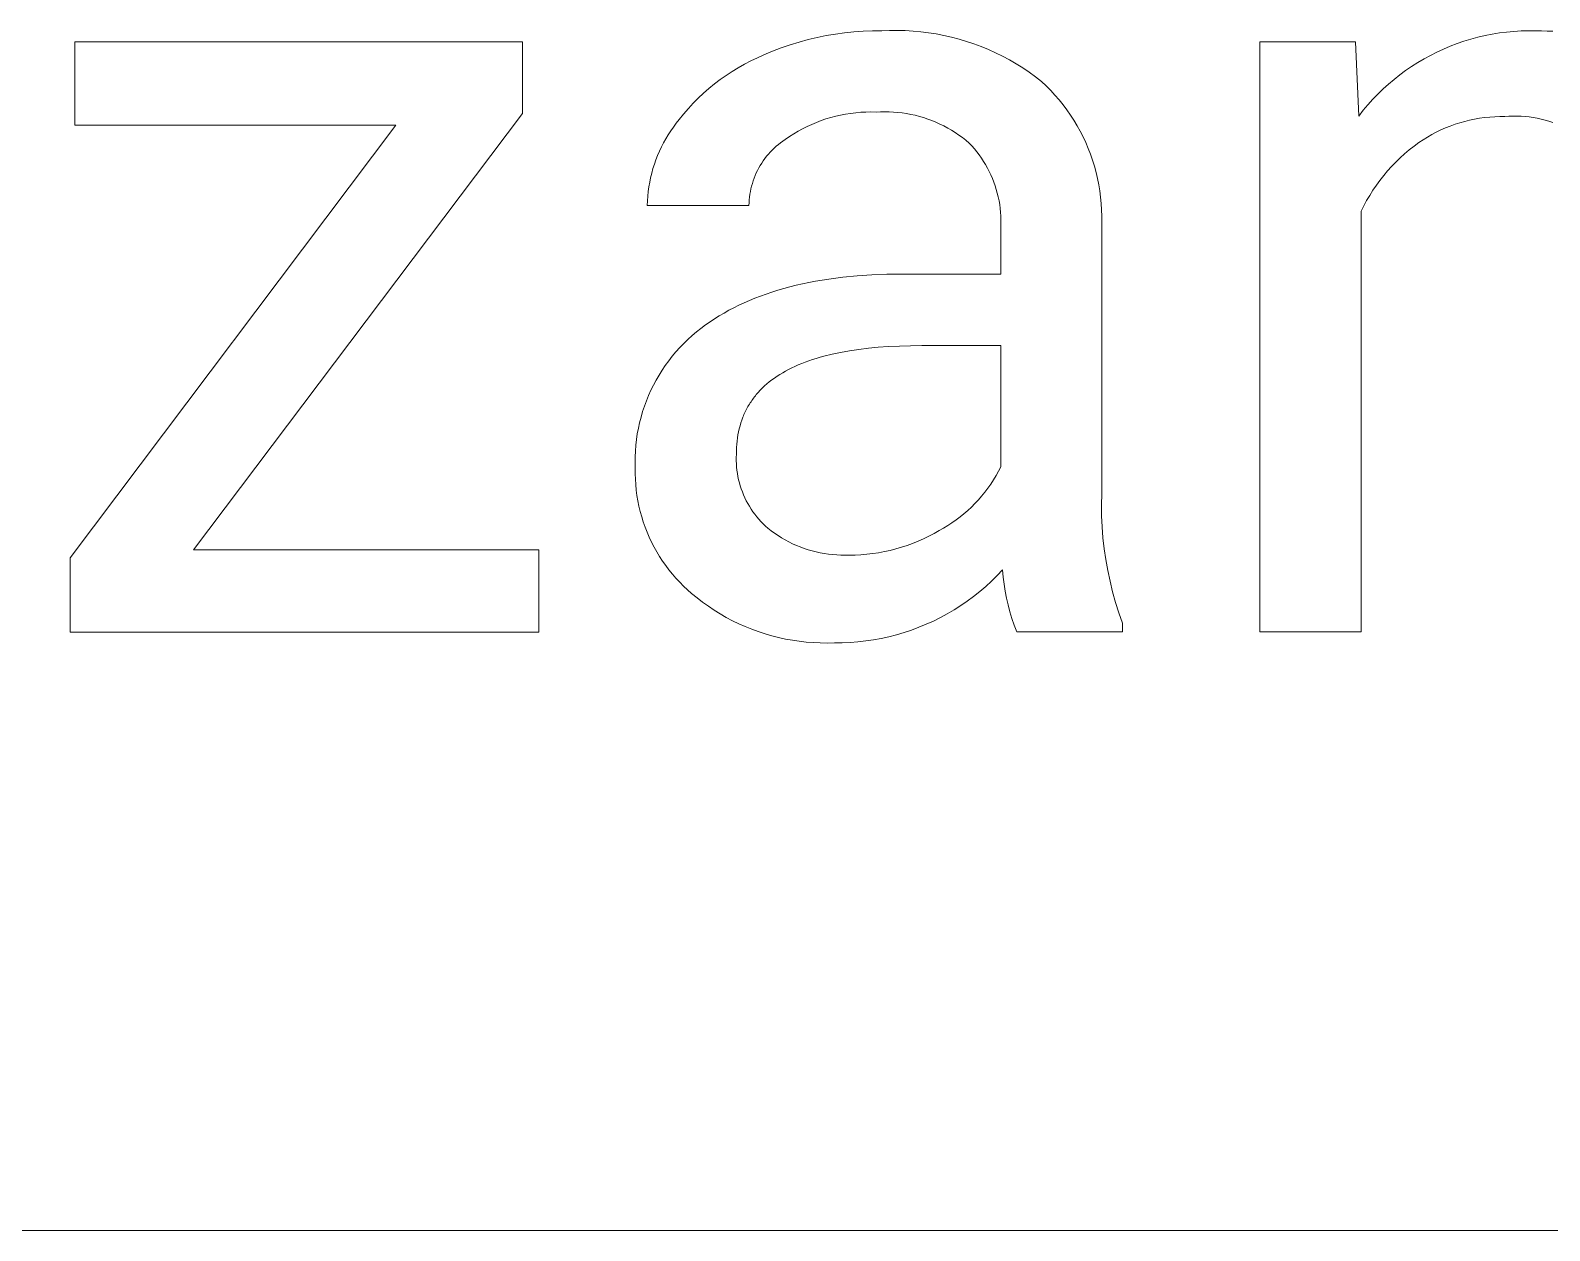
# Model space of a CAD drawing. Header units: millimetres. Extents: x -1283 to 2747, y -259 to 2557.
# Drawn here: x 1601.5 to 1674.5, y -33.4 to 24.3 of the extents above; entities that cross this region are included whole.
import ezdxf

# ---------------------------------------------------------------- set-up
doc = ezdxf.new("R2010")
doc.units = ezdxf.units.MM
doc.header["$MEASUREMENT"] = 0
doc.layers.add('Domyślny', color=7, linetype='Continuous', true_color=0x000000)

msp = doc.modelspace()

# ---------------------------------------------------------------- linework, layer by layer
at = {"layer": 'Domyślny', "color": 18, "lineweight": 15, "true_color": 0x000000}
for p, q in [((1640.201, 24.08), (1640.645, 24.141)), ((1640.645, 24.141), (1641.091, 24.186)), ((1641.091, 24.186), (1641.538, 24.217)), ((1641.538, 24.217), (1641.986, 24.233)), ((1641.986, 24.233), (1642.434, 24.234)), ((1642.434, 24.234), (1642.808, 24.25)), ((1642.808, 24.25), (1643.182, 24.254)), ((1643.182, 24.254), (1643.557, 24.245)), ((1643.557, 24.245), (1643.931, 24.223)), ((1643.931, 24.223), (1644.304, 24.189)), ((1644.304, 24.189), (1644.675, 24.143)), ((1644.675, 24.143), (1645.045, 24.084)), ((1671.756, 24.073), (1672.101, 24.129)), ((1672.101, 24.129), (1672.448, 24.173)), ((1672.448, 24.173), (1672.796, 24.206)), ((1672.796, 24.206), (1673.145, 24.227)), ((1673.145, 24.227), (1673.495, 24.236)), ((1673.495, 24.236), (1673.845, 24.233)), ((1673.845, 24.233), (1674.124, 24.231)), ((1674.124, 24.231), (1674.398, 24.223)), ((1674.398, 24.223), (1674.668, 24.211)), ((1603.666, 19.705), (1603.666, 23.704)), ((1603.666, 23.704), (1625.165, 23.704)), ((1625.165, 23.704), (1625.165, 20.269)), ((1637.183, 23.254), (1637.601, 23.415)), ((1637.601, 23.415), (1638.025, 23.561)), ((1638.025, 23.561), (1638.453, 23.694)), ((1638.453, 23.694), (1638.885, 23.812)), ((1638.885, 23.812), (1639.321, 23.916)), ((1639.321, 23.916), (1639.76, 24.005)), ((1639.76, 24.005), (1640.201, 24.08)), ((1645.045, 24.084), (1645.413, 24.013)), ((1645.413, 24.013), (1645.778, 23.929)), ((1645.778, 23.929), (1646.14, 23.834)), ((1646.14, 23.834), (1646.499, 23.726)), ((1646.499, 23.726), (1646.854, 23.607)), ((1646.854, 23.607), (1647.205, 23.476)), ((1647.205, 23.476), (1647.551, 23.333)), ((1660.598, -4.648), (1660.598, 23.71)), ((1660.598, 23.71), (1665.188, 23.71)), ((1665.188, 23.71), (1665.349, 20.14)), ((1669.103, 23.213), (1669.42, 23.359)), ((1669.42, 23.359), (1669.743, 23.495)), ((1669.743, 23.495), (1670.069, 23.619)), ((1670.069, 23.619), (1670.4, 23.733)), ((1670.4, 23.733), (1670.735, 23.835)), ((1670.735, 23.835), (1671.072, 23.926)), ((1671.072, 23.926), (1671.413, 24.005)), ((1671.413, 24.005), (1671.756, 24.073)), ((1635.535, 22.46), (1635.836, 22.631)), ((1635.836, 22.631), (1636.142, 22.791)), ((1636.142, 22.791), (1636.454, 22.941)), ((1636.454, 22.941), (1636.77, 23.08)), ((1636.77, 23.08), (1637.183, 23.254)), ((1647.551, 23.333), (1647.892, 23.178)), ((1647.892, 23.178), (1648.228, 23.013)), ((1648.228, 23.013), (1648.558, 22.836)), ((1648.558, 22.836), (1648.882, 22.648)), ((1648.882, 22.648), (1649.2, 22.449)), ((1667.887, 22.522), (1668.182, 22.71)), ((1668.182, 22.71), (1668.483, 22.888)), ((1668.483, 22.888), (1668.79, 23.055)), ((1668.79, 23.055), (1669.103, 23.213)), ((1634.669, 21.888), (1634.951, 22.089)), ((1634.951, 22.089), (1635.24, 22.279)), ((1635.24, 22.279), (1635.535, 22.46)), ((1649.2, 22.449), (1649.511, 22.24)), ((1649.511, 22.24), (1649.814, 22.021)), ((1649.814, 22.021), (1650.11, 21.792)), ((1666.776, 21.674), (1667.043, 21.9)), ((1667.043, 21.9), (1667.317, 22.117)), ((1667.317, 22.117), (1667.599, 22.324)), ((1667.599, 22.324), (1667.887, 22.522)), ((1633.615, 20.995), (1633.867, 21.232)), ((1633.867, 21.232), (1634.127, 21.459)), ((1634.127, 21.459), (1634.394, 21.679)), ((1634.394, 21.679), (1634.669, 21.888)), ((1650.11, 21.792), (1650.331, 21.584)), ((1650.331, 21.584), (1650.545, 21.369)), ((1650.545, 21.369), (1650.751, 21.146)), ((1666.024, 20.943), (1666.266, 21.195)), ((1666.266, 21.195), (1666.517, 21.439)), ((1666.517, 21.439), (1666.776, 21.674)), ((1632.908, 20.235), (1633.135, 20.496)), ((1633.135, 20.496), (1633.371, 20.75)), ((1633.371, 20.75), (1633.615, 20.995)), ((1650.751, 21.146), (1650.95, 20.917)), ((1650.95, 20.917), (1651.14, 20.681)), ((1651.14, 20.681), (1651.323, 20.438)), ((1665.565, 20.415), (1665.79, 20.683)), ((1665.79, 20.683), (1666.024, 20.943)), ((1625.165, 20.269), (1609.356, -0.694)), ((1632.417, 19.612), (1632.551, 19.792)), ((1632.551, 19.792), (1632.69, 19.967)), ((1632.69, 19.967), (1632.908, 20.235)), ((1639.061, 19.738), (1638.839, 19.636)), ((1639.286, 19.832), (1639.061, 19.738)), ((1639.514, 19.919), (1639.286, 19.832)), ((1639.745, 19.997), (1639.514, 19.919)), ((1639.979, 20.068), (1639.745, 19.997)), ((1640.215, 20.13), (1639.979, 20.068)), ((1640.453, 20.184), (1640.215, 20.13)), ((1640.693, 20.23), (1640.453, 20.184)), ((1640.934, 20.268), (1640.693, 20.23)), ((1641.177, 20.297), (1640.934, 20.268)), ((1641.42, 20.318), (1641.177, 20.297)), ((1641.664, 20.33), (1641.42, 20.318)), ((1641.908, 20.334), (1641.664, 20.33)), ((1642.152, 20.329), (1641.908, 20.334)), ((1642.362, 20.341), (1642.152, 20.329)), ((1642.573, 20.345), (1642.362, 20.341)), ((1642.784, 20.342), (1642.573, 20.345)), ((1642.994, 20.332), (1642.784, 20.342)), ((1643.204, 20.315), (1642.994, 20.332)), ((1643.414, 20.291), (1643.204, 20.315)), ((1643.622, 20.259), (1643.414, 20.291)), ((1643.829, 20.221), (1643.622, 20.259)), ((1644.035, 20.175), (1643.829, 20.221)), ((1644.239, 20.122), (1644.035, 20.175)), ((1644.441, 20.063), (1644.239, 20.122)), ((1644.641, 19.996), (1644.441, 20.063)), ((1644.839, 19.923), (1644.641, 19.996)), ((1645.034, 19.843), (1644.839, 19.923)), ((1645.226, 19.756), (1645.034, 19.843)), ((1645.415, 19.663), (1645.226, 19.756)), ((1651.323, 20.438), (1651.496, 20.189)), ((1651.496, 20.189), (1651.661, 19.935)), ((1651.661, 19.935), (1651.818, 19.675)), ((1665.349, 20.14), (1665.565, 20.415)), ((1669.971, 19.741), (1669.741, 19.658)), ((1670.203, 19.815), (1669.971, 19.741)), ((1670.438, 19.882), (1670.203, 19.815)), ((1670.674, 19.94), (1670.438, 19.882)), ((1670.913, 19.99), (1670.674, 19.94)), ((1671.153, 20.032), (1670.913, 19.99)), ((1671.395, 20.065), (1671.153, 20.032)), ((1671.638, 20.09), (1671.395, 20.065)), ((1671.881, 20.106), (1671.638, 20.09)), ((1672.125, 20.114), (1671.881, 20.106)), ((1672.368, 20.113), (1672.125, 20.114)), ((1672.562, 20.127), (1672.368, 20.113)), ((1672.757, 20.133), (1672.562, 20.127)), ((1672.951, 20.134), (1672.757, 20.133)), ((1673.146, 20.127), (1672.951, 20.134)), ((1673.34, 20.114), (1673.146, 20.127)), ((1673.534, 20.094), (1673.34, 20.114)), ((1673.726, 20.067), (1673.534, 20.094)), ((1673.918, 20.033), (1673.726, 20.067)), ((1674.108, 19.993), (1673.918, 20.033)), ((1674.297, 19.947), (1674.108, 19.993)), ((1674.485, 19.894), (1674.297, 19.947)), ((1674.67, 19.834), (1674.485, 19.894)), ((1603.438, -1.083), (1619.086, 19.705)), ((1619.086, 19.705), (1603.666, 19.705)), ((1631.945, 18.852), (1632.054, 19.048)), ((1632.054, 19.048), (1632.169, 19.24)), ((1632.169, 19.24), (1632.29, 19.428)), ((1632.29, 19.428), (1632.417, 19.612)), ((1637.79, 19.014), (1637.679, 18.938)), ((1637.991, 19.153), (1637.79, 19.014)), ((1638.197, 19.284), (1637.991, 19.153)), ((1638.407, 19.409), (1638.197, 19.284)), ((1638.621, 19.526), (1638.407, 19.409)), ((1638.839, 19.636), (1638.621, 19.526)), ((1645.601, 19.564), (1645.415, 19.663)), ((1645.783, 19.458), (1645.601, 19.564)), ((1645.961, 19.346), (1645.783, 19.458)), ((1646.136, 19.228), (1645.961, 19.346)), ((1646.307, 19.104), (1646.136, 19.228)), ((1646.473, 18.975), (1646.307, 19.104)), ((1651.818, 19.675), (1651.965, 19.409)), ((1651.965, 19.409), (1652.103, 19.139)), ((1652.103, 19.139), (1652.231, 18.864)), ((1668.438, 19), (1668.235, 18.865)), ((1668.645, 19.129), (1668.438, 19)), ((1668.857, 19.25), (1668.645, 19.129)), ((1669.072, 19.363), (1668.857, 19.25)), ((1669.292, 19.47), (1669.072, 19.363)), ((1669.515, 19.568), (1669.292, 19.47)), ((1669.741, 19.658), (1669.515, 19.568)), ((1631.66, 18.244), (1631.748, 18.45)), ((1631.748, 18.45), (1631.844, 18.652)), ((1631.844, 18.652), (1631.945, 18.852)), ((1636.983, 18.308), (1636.897, 18.205)), ((1637.073, 18.408), (1636.983, 18.308)), ((1637.166, 18.505), (1637.073, 18.408)), ((1637.263, 18.599), (1637.166, 18.505)), ((1637.362, 18.689), (1637.263, 18.599)), ((1637.465, 18.776), (1637.362, 18.689)), ((1637.571, 18.859), (1637.465, 18.776)), ((1637.679, 18.938), (1637.571, 18.859)), ((1646.634, 18.839), (1646.473, 18.975)), ((1646.761, 18.703), (1646.634, 18.839)), ((1646.883, 18.563), (1646.761, 18.703)), ((1647, 18.418), (1646.883, 18.563)), ((1647.112, 18.27), (1647, 18.418)), ((1647.218, 18.117), (1647.112, 18.27)), ((1652.231, 18.864), (1652.35, 18.585)), ((1652.35, 18.585), (1652.46, 18.302)), ((1652.46, 18.302), (1652.559, 18.016)), ((1667.551, 18.324), (1667.336, 18.128)), ((1667.773, 18.512), (1667.551, 18.324)), ((1668.001, 18.692), (1667.773, 18.512)), ((1668.235, 18.865), (1668.001, 18.692)), ((1631.377, 17.395), (1631.437, 17.611)), ((1631.437, 17.611), (1631.504, 17.824)), ((1631.504, 17.824), (1631.579, 18.035)), ((1631.579, 18.035), (1631.66, 18.244)), ((1636.461, 17.529), (1636.402, 17.408)), ((1636.523, 17.648), (1636.461, 17.529)), ((1636.59, 17.764), (1636.523, 17.648)), ((1636.661, 17.878), (1636.59, 17.764)), ((1636.736, 17.99), (1636.661, 17.878)), ((1636.815, 18.099), (1636.736, 17.99)), ((1636.897, 18.205), (1636.815, 18.099)), ((1647.32, 17.962), (1647.218, 18.117)), ((1647.416, 17.803), (1647.32, 17.962)), ((1647.507, 17.64), (1647.416, 17.803)), ((1647.592, 17.475), (1647.507, 17.64)), ((1652.559, 18.016), (1652.649, 17.726)), ((1652.649, 17.726), (1652.729, 17.433)), ((1666.926, 17.717), (1666.731, 17.501)), ((1667.127, 17.926), (1666.926, 17.717)), ((1667.336, 18.128), (1667.127, 17.926)), ((1631.24, 16.738), (1631.278, 16.958)), ((1631.278, 16.958), (1631.324, 17.178)), ((1631.324, 17.178), (1631.377, 17.395)), ((1636.211, 16.906), (1636.174, 16.776)), ((1636.252, 17.034), (1636.211, 16.906)), ((1636.298, 17.16), (1636.252, 17.034)), ((1636.348, 17.285), (1636.298, 17.16)), ((1636.402, 17.408), (1636.348, 17.285)), ((1647.672, 17.307), (1647.592, 17.475)), ((1647.746, 17.136), (1647.672, 17.307)), ((1647.813, 16.963), (1647.746, 17.136)), ((1647.875, 16.788), (1647.813, 16.963)), ((1652.729, 17.433), (1652.798, 17.138)), ((1652.798, 17.138), (1652.857, 16.84)), ((1652.857, 16.84), (1652.906, 16.541)), ((1666.193, 16.815), (1666.029, 16.575)), ((1666.364, 17.05), (1666.193, 16.815)), ((1666.544, 17.278), (1666.364, 17.05)), ((1666.731, 17.501), (1666.544, 17.278)), ((1631.16, 15.847), (1631.169, 16.07)), ((1631.169, 16.07), (1631.185, 16.294)), ((1631.185, 16.294), (1631.209, 16.516)), ((1631.209, 16.516), (1631.24, 16.738)), ((1636.059, 16.115), (1636.05, 15.981)), ((1636.073, 16.249), (1636.059, 16.115)), ((1636.091, 16.382), (1636.073, 16.249)), ((1636.114, 16.514), (1636.091, 16.382)), ((1636.142, 16.646), (1636.114, 16.514)), ((1636.174, 16.776), (1636.142, 16.646)), ((1647.931, 16.61), (1647.875, 16.788)), ((1647.981, 16.431), (1647.931, 16.61)), ((1648.025, 16.251), (1647.981, 16.431)), ((1648.063, 16.069), (1648.025, 16.251)), ((1648.094, 15.885), (1648.063, 16.069)), ((1652.906, 16.541), (1652.945, 16.24)), ((1652.945, 16.24), (1652.973, 15.938)), ((1665.726, 16.079), (1665.587, 15.823)), ((1665.873, 16.329), (1665.726, 16.079)), ((1666.029, 16.575), (1665.873, 16.329)), ((1636.046, 15.847), (1631.16, 15.847)), ((1636.05, 15.981), (1636.046, 15.847)), ((1648.119, 15.701), (1648.094, 15.885)), ((1648.138, 15.516), (1648.119, 15.701)), ((1648.151, 15.331), (1648.138, 15.516)), ((1648.157, 15.145), (1648.151, 15.331)), ((1652.973, 15.938), (1652.991, 15.635)), ((1652.991, 15.635), (1652.999, 15.331)), ((1652.999, 15.331), (1652.996, 15.028)), ((1665.587, 15.823), (1665.457, 15.563)), ((1665.457, 15.563), (1665.457, -4.648)), ((1648.151, 14.773), (1648.157, 14.959)), ((1648.151, 12.545), (1648.151, 14.773)), ((1648.157, 14.959), (1648.157, 15.145)), ((1652.996, 15.028), (1652.996, 1.983)), ((1640.554, 12.392), (1641.241, 12.459)), ((1641.241, 12.459), (1641.949, 12.507)), ((1641.949, 12.507), (1642.677, 12.536)), ((1642.677, 12.536), (1643.427, 12.545)), ((1643.427, 12.545), (1648.151, 12.545)), ((1636.875, 11.589), (1637.153, 11.682)), ((1637.153, 11.682), (1637.435, 11.77)), ((1637.435, 11.77), (1637.723, 11.854)), ((1637.723, 11.854), (1638.017, 11.933)), ((1638.017, 11.933), (1638.315, 12.007)), ((1638.315, 12.007), (1638.619, 12.076)), ((1638.619, 12.076), (1638.929, 12.141)), ((1638.929, 12.141), (1639.243, 12.2)), ((1639.243, 12.2), (1639.888, 12.306)), ((1639.888, 12.306), (1640.554, 12.392)), ((1635.323, 10.931), (1635.569, 11.053)), ((1635.569, 11.053), (1635.819, 11.169)), ((1635.819, 11.169), (1636.075, 11.281)), ((1636.075, 11.281), (1636.337, 11.389)), ((1636.337, 11.389), (1636.603, 11.491)), ((1636.603, 11.491), (1636.875, 11.589)), ((1633.965, 10.103), (1634.178, 10.252)), ((1634.178, 10.252), (1634.396, 10.398)), ((1634.396, 10.398), (1634.62, 10.538)), ((1634.62, 10.538), (1634.849, 10.674)), ((1634.849, 10.674), (1635.084, 10.805)), ((1635.084, 10.805), (1635.323, 10.931)), ((1633.111, 9.406), (1633.316, 9.591)), ((1633.316, 9.591), (1633.526, 9.769)), ((1633.526, 9.769), (1633.743, 9.94)), ((1633.743, 9.94), (1633.965, 10.103)), ((1632.361, 8.598), (1632.538, 8.81)), ((1632.538, 8.81), (1632.722, 9.015)), ((1632.722, 9.015), (1632.913, 9.214)), ((1632.913, 9.214), (1633.111, 9.406)), ((1640.452, 8.784), (1640.043, 8.698)), ((1640.879, 8.861), (1640.452, 8.784)), ((1641.323, 8.927), (1640.879, 8.861)), ((1641.784, 8.983), (1641.323, 8.927)), ((1642.263, 9.028), (1641.784, 8.983)), ((1642.759, 9.064), (1642.263, 9.028)), ((1643.273, 9.089), (1642.759, 9.064)), ((1643.804, 9.104), (1643.273, 9.089)), ((1644.353, 9.109), (1643.804, 9.104)), ((1648.151, 9.109), (1644.353, 9.109)), ((1648.151, 3.285), (1648.151, 9.109)), ((1631.874, 7.93), (1632.029, 8.158)), ((1632.029, 8.158), (1632.191, 8.381)), ((1632.191, 8.381), (1632.361, 8.598)), ((1638.105, 8.041), (1637.955, 7.966)), ((1638.259, 8.113), (1638.105, 8.041)), ((1638.418, 8.183), (1638.259, 8.113)), ((1638.581, 8.251), (1638.418, 8.183)), ((1638.749, 8.315), (1638.581, 8.251)), ((1638.921, 8.378), (1638.749, 8.315)), ((1639.097, 8.437), (1638.921, 8.378)), ((1639.277, 8.495), (1639.097, 8.437)), ((1639.462, 8.549), (1639.277, 8.495)), ((1639.652, 8.601), (1639.462, 8.549)), ((1640.043, 8.698), (1639.652, 8.601)), ((1631.46, 7.214), (1631.59, 7.457)), ((1631.59, 7.457), (1631.728, 7.696)), ((1631.728, 7.696), (1631.874, 7.93)), ((1637.026, 7.368), (1636.911, 7.273)), ((1637.146, 7.461), (1637.026, 7.368)), ((1637.27, 7.552), (1637.146, 7.461)), ((1637.398, 7.64), (1637.27, 7.552)), ((1637.531, 7.725), (1637.398, 7.64)), ((1637.668, 7.808), (1637.531, 7.725)), ((1637.809, 7.888), (1637.668, 7.808)), ((1637.955, 7.966), (1637.809, 7.888)), ((1631.121, 6.46), (1631.225, 6.715)), ((1631.225, 6.715), (1631.338, 6.967)), ((1631.338, 6.967), (1631.46, 7.214)), ((1636.268, 6.589), (1636.226, 6.532)), ((1636.311, 6.646), (1636.268, 6.589)), ((1636.355, 6.702), (1636.311, 6.646)), ((1636.4, 6.757), (1636.355, 6.702)), ((1636.494, 6.865), (1636.4, 6.757)), ((1636.591, 6.971), (1636.494, 6.865)), ((1636.694, 7.074), (1636.591, 6.971)), ((1636.8, 7.175), (1636.694, 7.074)), ((1636.911, 7.273), (1636.8, 7.175)), ((1630.861, 5.674), (1630.939, 5.939)), ((1630.939, 5.939), (1631.025, 6.201)), ((1631.025, 6.201), (1631.121, 6.46)), ((1635.838, 5.863), (1635.809, 5.798)), ((1635.868, 5.927), (1635.838, 5.863)), ((1635.899, 5.99), (1635.868, 5.927)), ((1635.931, 6.053), (1635.899, 5.99)), ((1635.964, 6.115), (1635.931, 6.053)), ((1635.998, 6.177), (1635.964, 6.115)), ((1636.033, 6.238), (1635.998, 6.177)), ((1636.07, 6.298), (1636.033, 6.238)), ((1636.107, 6.357), (1636.07, 6.298)), ((1636.146, 6.416), (1636.107, 6.357)), ((1636.185, 6.475), (1636.146, 6.416)), ((1636.226, 6.532), (1636.185, 6.475)), ((1630.684, 4.867), (1630.734, 5.138)), ((1630.734, 5.138), (1630.793, 5.407)), ((1630.793, 5.407), (1630.861, 5.674)), ((1635.581, 5.115), (1635.548, 4.971)), ((1635.618, 5.257), (1635.581, 5.115)), ((1635.659, 5.396), (1635.618, 5.257)), ((1635.705, 5.532), (1635.659, 5.396)), ((1635.755, 5.666), (1635.705, 5.532)), ((1635.781, 5.732), (1635.755, 5.666)), ((1635.809, 5.798), (1635.781, 5.732)), ((1630.613, 4.32), (1630.644, 4.594)), ((1630.644, 4.594), (1630.684, 4.867)), ((1635.476, 4.523), (1635.461, 4.368)), ((1635.496, 4.675), (1635.476, 4.523)), ((1635.52, 4.824), (1635.496, 4.675)), ((1635.548, 4.971), (1635.52, 4.824)), ((1630.577, 3.494), (1630.579, 3.769)), ((1630.579, 3.769), (1630.591, 4.045)), ((1630.591, 4.045), (1630.613, 4.32)), ((1635.442, 3.889), (1635.437, 3.735)), ((1635.437, 3.735), (1635.437, 3.581)), ((1635.444, 4.051), (1635.442, 3.889)), ((1635.45, 4.211), (1635.444, 4.051)), ((1635.461, 4.368), (1635.45, 4.211)), ((1630.583, 3.218), (1630.577, 3.494)), ((1630.582, 2.956), (1630.583, 3.218)), ((1630.59, 2.693), (1630.582, 2.956)), ((1635.437, 3.581), (1635.443, 3.427)), ((1635.443, 3.427), (1635.454, 3.274)), ((1635.454, 3.274), (1635.471, 3.121)), ((1635.471, 3.121), (1635.493, 2.969)), ((1635.493, 2.969), (1635.52, 2.817)), ((1647.921, 2.862), (1648.04, 3.072)), ((1648.04, 3.072), (1648.151, 3.285)), ((1630.606, 2.432), (1630.59, 2.693)), ((1630.632, 2.171), (1630.606, 2.432)), ((1635.52, 2.817), (1635.552, 2.667)), ((1635.552, 2.667), (1635.59, 2.517)), ((1635.59, 2.517), (1635.632, 2.37)), ((1635.632, 2.37), (1635.68, 2.223)), ((1635.68, 2.223), (1635.733, 2.079)), ((1647.379, 2.069), (1647.525, 2.26)), ((1647.525, 2.26), (1647.664, 2.456)), ((1647.664, 2.456), (1647.796, 2.657)), ((1647.796, 2.657), (1647.921, 2.862)), ((1630.667, 1.911), (1630.632, 2.171)), ((1630.71, 1.652), (1630.667, 1.911)), ((1630.762, 1.395), (1630.71, 1.652)), ((1635.733, 2.079), (1635.791, 1.936)), ((1635.791, 1.936), (1635.854, 1.796)), ((1635.854, 1.796), (1635.921, 1.658)), ((1635.921, 1.658), (1635.994, 1.522)), ((1635.994, 1.522), (1636.071, 1.389)), ((1646.734, 1.356), (1646.904, 1.526)), ((1646.904, 1.526), (1647.069, 1.702)), ((1647.069, 1.702), (1647.227, 1.883)), ((1647.227, 1.883), (1647.379, 2.069)), ((1652.996, 1.983), (1652.985, 1.455)), ((1630.824, 1.14), (1630.762, 1.395)), ((1630.893, 0.887), (1630.824, 1.14)), ((1630.972, 0.637), (1630.893, 0.887)), ((1636.071, 1.389), (1636.153, 1.258)), ((1636.153, 1.258), (1636.239, 1.131)), ((1636.239, 1.131), (1636.329, 1.006)), ((1636.329, 1.006), (1636.424, 0.885)), ((1636.424, 0.885), (1636.523, 0.767)), ((1636.523, 0.767), (1636.626, 0.653)), ((1645.801, 0.599), (1645.998, 0.738)), ((1645.998, 0.738), (1646.19, 0.883)), ((1646.19, 0.883), (1646.376, 1.035)), ((1646.376, 1.035), (1646.558, 1.192)), ((1646.558, 1.192), (1646.734, 1.356)), ((1652.985, 1.455), (1652.992, 0.927)), ((1652.992, 0.927), (1653.016, 0.4)), ((1631.059, 0.39), (1630.972, 0.637)), ((1631.154, 0.145), (1631.059, 0.39)), ((1631.258, -0.095), (1631.154, 0.145)), ((1636.626, 0.653), (1636.733, 0.542)), ((1636.733, 0.542), (1636.844, 0.435)), ((1636.844, 0.435), (1636.958, 0.332)), ((1636.958, 0.332), (1637.116, 0.21)), ((1637.116, 0.21), (1637.278, 0.092)), ((1637.278, 0.092), (1637.444, -0.019)), ((1644.688, -0.047), (1644.939, 0.085)), ((1644.939, 0.085), (1645.185, 0.225)), ((1645.185, 0.225), (1645.395, 0.343)), ((1645.395, 0.343), (1645.6, 0.468)), ((1645.6, 0.468), (1645.801, 0.599)), ((1653.016, 0.4), (1653.058, -0.126)), ((1609.356, -0.694), (1625.944, -0.694)), ((1625.944, -0.694), (1625.944, -4.653)), ((1631.37, -0.333), (1631.258, -0.095)), ((1631.49, -0.566), (1631.37, -0.333)), ((1631.617, -0.795), (1631.49, -0.566)), ((1637.444, -0.019), (1637.614, -0.125)), ((1637.614, -0.125), (1637.787, -0.225)), ((1637.787, -0.225), (1637.964, -0.319)), ((1637.964, -0.319), (1638.144, -0.407)), ((1638.144, -0.407), (1638.326, -0.489)), ((1638.326, -0.489), (1638.511, -0.565)), ((1638.511, -0.565), (1638.699, -0.634)), ((1638.699, -0.634), (1638.889, -0.696)), ((1638.889, -0.696), (1639.081, -0.753)), ((1642.553, -0.788), (1642.829, -0.727)), ((1642.829, -0.727), (1643.104, -0.657)), ((1643.104, -0.657), (1643.376, -0.578)), ((1643.376, -0.578), (1643.645, -0.489)), ((1643.645, -0.489), (1643.911, -0.392)), ((1643.911, -0.392), (1644.174, -0.286)), ((1644.174, -0.286), (1644.433, -0.171)), ((1644.433, -0.171), (1644.688, -0.047)), ((1653.058, -0.126), (1653.116, -0.651)), ((1653.116, -0.651), (1653.192, -1.173)), ((1603.438, -4.653), (1603.438, -1.083)), ((1631.753, -1.019), (1631.617, -0.795)), ((1631.896, -1.239), (1631.753, -1.019)), ((1632.047, -1.454), (1631.896, -1.239)), ((1632.205, -1.663), (1632.047, -1.454)), ((1639.081, -0.753), (1639.275, -0.802)), ((1639.275, -0.802), (1639.471, -0.845)), ((1639.471, -0.845), (1639.667, -0.881)), ((1639.667, -0.881), (1639.865, -0.911)), ((1639.865, -0.911), (1640.064, -0.933)), ((1640.064, -0.933), (1640.264, -0.949)), ((1640.264, -0.949), (1640.463, -0.958)), ((1640.463, -0.958), (1640.663, -0.961)), ((1640.663, -0.961), (1640.864, -0.956)), ((1640.864, -0.956), (1641.147, -0.952)), ((1641.147, -0.952), (1641.43, -0.938)), ((1641.43, -0.938), (1641.712, -0.915)), ((1641.712, -0.915), (1641.994, -0.882)), ((1641.994, -0.882), (1642.274, -0.84)), ((1642.274, -0.84), (1642.553, -0.788)), ((1653.192, -1.173), (1653.285, -1.693)), ((1632.37, -1.867), (1632.205, -1.663)), ((1632.542, -2.065), (1632.37, -1.867)), ((1632.72, -2.257), (1632.542, -2.065)), ((1647.971, -1.941), (1647.701, -2.206)), ((1648.231, -1.667), (1647.971, -1.941)), ((1648.262, -2.007), (1648.231, -1.667)), ((1648.305, -2.345), (1648.262, -2.007)), ((1653.285, -1.693), (1653.395, -2.209)), ((1632.906, -2.443), (1632.72, -2.257)), ((1633.097, -2.622), (1632.906, -2.443)), ((1633.294, -2.795), (1633.097, -2.622)), ((1633.555, -3.01), (1633.294, -2.795)), ((1647.135, -2.706), (1646.839, -2.94)), ((1647.422, -2.46), (1647.135, -2.706)), ((1647.701, -2.206), (1647.422, -2.46)), ((1648.359, -2.682), (1648.305, -2.345)), ((1648.424, -3.016), (1648.359, -2.682)), ((1653.395, -2.209), (1653.522, -2.722)), ((1653.522, -2.722), (1653.665, -3.23)), ((1633.822, -3.216), (1633.555, -3.01)), ((1634.096, -3.413), (1633.822, -3.216)), ((1634.377, -3.601), (1634.096, -3.413)), ((1634.664, -3.779), (1634.377, -3.601)), ((1645.904, -3.581), (1645.579, -3.773)), ((1646.223, -3.379), (1645.904, -3.581)), ((1646.535, -3.165), (1646.223, -3.379)), ((1646.839, -2.94), (1646.535, -3.165)), ((1648.5, -3.349), (1648.424, -3.016)), ((1648.588, -3.678), (1648.5, -3.349)), ((1653.665, -3.23), (1653.826, -3.733)), ((1634.957, -3.947), (1634.664, -3.779)), ((1635.256, -4.105), (1634.957, -3.947)), ((1635.559, -4.252), (1635.256, -4.105)), ((1635.868, -4.39), (1635.559, -4.252)), ((1644.564, -4.277), (1644.215, -4.421)), ((1644.908, -4.121), (1644.564, -4.277)), ((1645.246, -3.953), (1644.908, -4.121)), ((1645.579, -3.773), (1645.246, -3.953)), ((1648.686, -4.005), (1648.588, -3.678)), ((1648.796, -4.328), (1648.686, -4.005)), ((1648.916, -4.647), (1648.796, -4.328)), ((1653.826, -3.733), (1654.002, -4.231)), ((1654.002, -4.231), (1654.002, -4.647)), ((1625.944, -4.653), (1603.438, -4.653)), ((1636.181, -4.516), (1635.868, -4.39)), ((1636.498, -4.632), (1636.181, -4.516)), ((1636.819, -4.737), (1636.498, -4.632)), ((1637.143, -4.831), (1636.819, -4.737)), ((1637.471, -4.914), (1637.143, -4.831)), ((1637.801, -4.986), (1637.471, -4.914)), ((1638.133, -5.047), (1637.801, -4.986)), ((1638.467, -5.096), (1638.133, -5.047)), ((1638.803, -5.134), (1638.467, -5.096)), ((1641.66, -5.079), (1641.284, -5.122)), ((1642.033, -5.024), (1641.66, -5.079)), ((1642.405, -4.955), (1642.033, -5.024)), ((1642.774, -4.874), (1642.405, -4.955)), ((1643.14, -4.78), (1642.774, -4.874)), ((1643.502, -4.673), (1643.14, -4.78)), ((1643.861, -4.553), (1643.502, -4.673)), ((1644.215, -4.421), (1643.861, -4.553)), ((1654.002, -4.647), (1648.916, -4.647)), ((1665.457, -4.648), (1660.598, -4.648)), ((1639.14, -5.16), (1638.803, -5.134)), ((1639.477, -5.175), (1639.14, -5.16)), ((1639.815, -5.178), (1639.477, -5.175)), ((1640.152, -5.17), (1639.815, -5.178)), ((1640.53, -5.167), (1640.152, -5.17)), ((1640.908, -5.151), (1640.53, -5.167)), ((1641.284, -5.122), (1640.908, -5.151)), ((1223.933, -33.407), (2746.981, -33.407))]:
    msp.add_line(p, q, dxfattribs=at)

doc.saveas('drawing.dxf')
